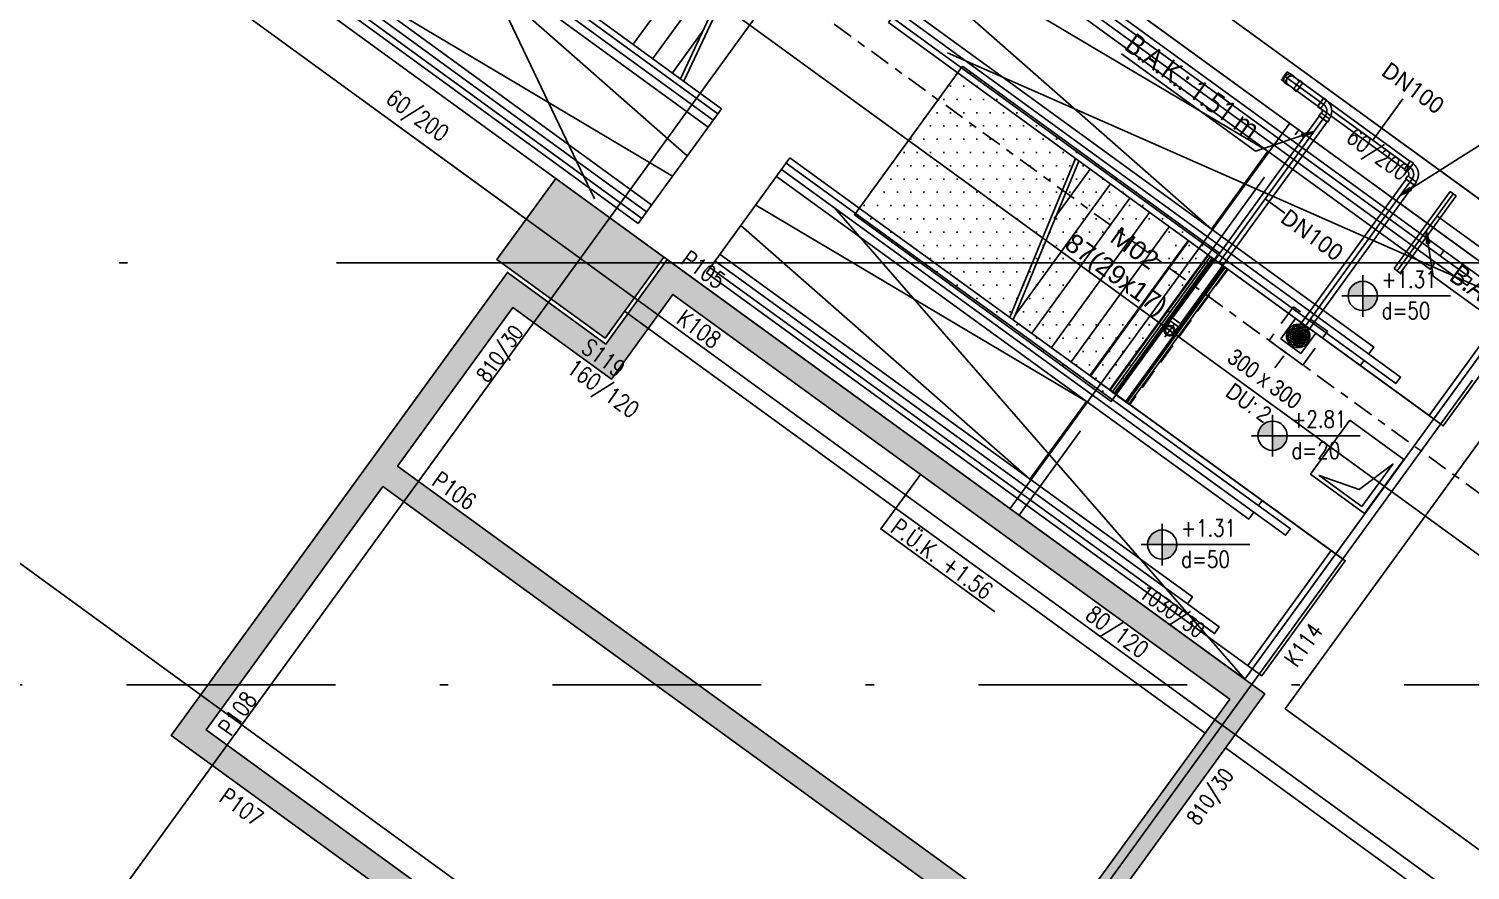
# Model space of a CAD drawing. Header units: millimetres. Extents: x 400408 to 401363, y 4543987 to 4544157.
# Drawn here: x 401017.19 to 401034.45, y 4544109.68 to 4544119.75 of the extents above; entities that cross this region are included whole.
import ezdxf
from ezdxf.enums import TextEntityAlignment as Align

# ---------------------------------------------------------------- set-up
doc = ezdxf.new("R2010")
doc.units = ezdxf.units.MM
for name, pattern in [('AKS', [3, 2.5, -0.25, 0, -0.25]), ('CENTER', [2, 1.25, -0.25, 0.25, -0.25]), ('CIZGI', [0.4, 0.25, -0.15]), ('CONTINU', [0]), ('DASHDOT2', [0.5, 0.25, -0.125, 0, -0.125]), ('HIDDEN', [0.375, 0.25, -0.125])]:
    doc.linetypes.add(name, pattern=pattern)
for name, color, linetype in [('aks prota', 2, 'AKS'), ('altlık_PROTA', 8, 'Continuous'), ('bosluk prota', 2, 'Continuous'), ('kesit prota', 1, 'Continuous'), ('kiriş boyutu prota', 6, 'Continuous'), ('kiriş prota', 6, 'Continuous'), ('kolon prota', 1, 'Continuous'), ('kolon tarama prota', 252, 'Continuous'), ('lkolon prota', 4, 'Continuous'), ('lperde prota', 4, 'Continuous'), ('merdiven prota', 2, 'Continuous'), ('not prota', 2, 'Continuous'), ('perde prota', 1, 'Continuous'), ('PRT-AL-TUNEL_EKSENI', 14, 'DASHDOT2'), ('PRT-MI-a_fit_drainage', 10, 'Continuous'), ('prt-s-taxis', 7, 'Continuous'), ('skesit prota', 7, 'Continuous'), ('st-s_level (kot)', 6, 'Continuous'), ('st-s_levelmark (kot işareti)', 4, 'Continuous'), ('st_s_ölçü', 4, 'Continuous'), ('temel prota', 6, 'Continuous'), ('tkolon prota', 6, 'Continuous'), ('tnot prota', 4, 'Continuous'), ('tperde prota', 6, 'Continuous')]:
    doc.layers.add(name, color=color, linetype=linetype)
doc.styles.add('Arial Narrow_2', font='Arial Narrow.ttf', dxfattribs={"height": 20})
doc.styles.add('OLCU', font='romanstw.shx')
doc.styles.add('PRT-MI-a_Arial', font='Arial.ttf', dxfattribs={"height": 30})
doc.styles.add('Segoe UI Light', font='', dxfattribs={"width": 0.9, "height": 200})
doc.styles.add('Segoe UI Light_1', font='', dxfattribs={"height": 200})
doc.styles.add('TKIRIS', font='romanstw.shx')
doc.styles.add('tkolon', font='romanstw.shx')
doc.styles.add('TNOT', font='romanstw.shx', dxfattribs={"width": 0.8, "height": 250})
doc.styles.get('Segoe UI Light').set_extended_font_data('Segoe UI Light')
doc.styles.get('Segoe UI Light_1').set_extended_font_data('Segoe UI Light')

# ---------------------------------------------------------------- blocks, each defined once
blk = doc.blocks.new('MEKANİK+2.81')
at = {"layer": 'altlık_PROTA'}
for points in [[(39533, -38578), (39606, -38446), (39570, -38432)], [(38249, -38566), (38145, -38676), (38178, -38699)], [(40033, -38738), (40125, -38858), (40153, -38830)]]:
    blk.add_hatch(color=256, dxfattribs=at).paths.add_polyline_path(points, flags=0)
for p, q in [((39533, -38578), (40025, -37336)), ((38877, -38235), (38877, -37624)), ((38106, -38176), (37569, -38176)), ((38105, -38235), (37569, -38235)), ((37569, -38294), (38106, -38294)), ((37657, -38172), (37625, -38172)), ((37625, -38299), (37657, -38299)), ((37796, -38172), (37752, -38172)), ((37752, -38299), (37796, -38299)), ((38150, -38172), (38106, -38172)), ((38150, -38176), (38106, -38176)), ((38150, -38235), (38106, -38235)), ((38106, -38294), (38150, -38294)), ((38106, -38299), (38150, -38299)), ((39390, -38176), (38150, -38176)), ((38150, -38294), (38157, -38294)), ((38157, -38294), (38162, -38294)), ((38163, -38294), (38301, -38294)), ((38269, -38235), (39389, -38235)), ((38301, -38294), (39390, -38294)), ((39434, -38172), (39390, -38172)), ((39434, -38235), (39390, -38235)), ((39390, -38299), (39434, -38299)), ((39988, -38189), (39988, -39329)), ((39988, -38189), (40077, -38189)), ((40033, -38189), (40033, -39329)), ((40077, -39329), (40077, -38189)), ((38185, -38334), (38185, -38378)), ((38190, -38378), (38190, -40508)), ((38249, -38378), (38249, -38334)), ((38249, -40508), (38249, -38378)), ((38308, -40508), (38308, -38378)), ((38312, -38378), (38312, -38334)), ((39469, -38334), (39469, -38378)), ((39474, -38378), (39474, -40505)), ((39533, -38378), (39533, -38334)), ((39533, -40505), (39533, -38378)), ((39570, -38432), (39533, -38578)), ((39533, -38578), (39606, -38446)), ((39606, -38446), (39570, -38432)), ((39592, -40505), (39592, -38378)), ((39596, -38378), (39596, -38334)), ((38249, -38566), (37819, -39167)), ((38249, -38566), (38145, -38676)), ((38178, -38699), (38249, -38566)), ((40033, -38517), (40677, -38517)), ((38145, -38676), (38178, -38699)), ((40033, -38738), (40125, -38858)), ((40153, -38830), (40033, -38738)), ((40033, -38738), (40422, -39127)), ((40125, -38858), (40153, -38830)), ((37819, -39167), (35834, -39167)), ((40422, -39127), (42708, -39127)), ((40077, -39329), (39988, -39329)), ((38249, -39562), (38539, -39562)), ((38124, -40508), (38154, -40508)), ((38124, -42508), (38124, -40508)), ((38154, -40508), (38169, -40508)), ((38154, -42508), (38154, -40508)), ((38169, -40508), (38324, -40508)), ((38169, -42508), (38169, -40508)), ((38190, -40508), (38190, -41365)), ((38308, -41365), (38308, -40508)), ((38324, -40508), (38344, -40508)), ((38324, -42508), (38324, -40508)), ((38344, -40508), (38374, -40508)), ((38344, -40508), (38344, -42508)), ((38374, -42508), (38374, -40508)), ((39683, -40505), (39383, -40505)), ((39383, -40505), (39383, -40805)), ((39469, -40512), (39469, -40531)), ((39469, -40531), (39469, -40554)), ((39469, -40554), (39469, -40557)), ((39474, -40505), (39474, -40512)), ((39528, -40515), (39528, -40535)), ((39533, -40755), (39533, -40555)), ((39538, -40535), (39538, -40515)), ((39592, -40512), (39592, -40505)), ((39596, -40531), (39596, -40512)), ((39596, -40554), (39596, -40531)), ((39596, -40557), (39596, -40554)), ((39683, -40805), (39683, -40505)), ((39413, -40650), (39393, -40650)), ((39393, -40660), (39413, -40660)), ((39433, -40655), (39633, -40655)), ((39458, -40650), (39438, -40650)), ((39438, -40660), (39458, -40660)), ((39503, -40650), (39483, -40650)), ((39483, -40660), (39503, -40660)), ((39528, -40560), (39528, -40580)), ((39528, -40605), (39528, -40626)), ((39528, -40685), (39528, -40705)), ((39528, -40730), (39528, -40750)), ((39538, -40580), (39538, -40560)), ((39538, -40626), (39538, -40605)), ((39538, -40705), (39538, -40685)), ((39538, -40750), (39538, -40730)), ((39582, -40650), (39562, -40650)), ((39562, -40660), (39582, -40660)), ((39628, -40650), (39607, -40650)), ((39607, -40660), (39628, -40660)), ((39673, -40650), (39653, -40650)), ((39653, -40660), (39673, -40660)), ((39383, -40805), (39683, -40805)), ((39528, -40775), (39528, -40795)), ((39538, -40795), (39538, -40775)), ((39533, -40948), (39533, -41128)), ((38185, -41365), (38185, -41410)), ((38249, -41608), (38249, -41408)), ((38312, -41410), (38312, -41365)), ((38149, -41508), (38349, -41508)), ((38154, -42508), (38124, -42508)), ((38169, -42508), (38154, -42508)), ((38324, -42508), (38169, -42508)), ((38344, -42508), (38324, -42508)), ((38374, -42508), (38344, -42508))]:
    blk.add_line(p, q, dxfattribs=at)
at = {"layer": 'altlık_PROTA', "flags": 128}
for points in [[(37752, -38178), (37746, -38178), (37741, -38178), (37735, -38178), (37730, -38178), (37725, -38178), (37719, -38178), (37714, -38178), (37709, -38178), (37704, -38178), (37699, -38178), (37694, -38178), (37689, -38178), (37684, -38178), (37680, -38178), (37675, -38178), (37671, -38178), (37666, -38178), (37662, -38178), (37658, -38178), (37657, -38178)], [(37657, -38292), (37661, -38292), (37665, -38292), (37669, -38292), (37673, -38292), (37678, -38292), (37682, -38292), (37687, -38292), (37692, -38292), (37697, -38292), (37702, -38292), (37707, -38292), (37712, -38292), (37717, -38292), (37723, -38292), (37728, -38292), (37733, -38292), (37739, -38292), (37744, -38292), (37750, -38292), (37752, -38292)], [(38260, -38224), (38256, -38219), (38251, -38215), (38246, -38211), (38241, -38208), (38236, -38204), (38231, -38201), (38226, -38198), (38220, -38195), (38215, -38192), (38209, -38190), (38203, -38187), (38197, -38185), (38191, -38184), (38185, -38182), (38179, -38181), (38173, -38180), (38167, -38179), (38160, -38178), (38154, -38178), (38150, -38178)], [(38150, -38292), (38152, -38292), (38154, -38293), (38155, -38293), (38157, -38293), (38159, -38293), (38160, -38294), (38162, -38294), (38163, -38295), (38165, -38295), (38166, -38296), (38168, -38296), (38169, -38297), (38171, -38298), (38172, -38299), (38174, -38300), (38175, -38301), (38176, -38302), (38178, -38303), (38179, -38304), (38179, -38305)], [(38179, -38305), (38181, -38306), (38182, -38307), (38183, -38308), (38184, -38310), (38185, -38311), (38186, -38312), (38186, -38314), (38187, -38315), (38188, -38317), (38189, -38318), (38189, -38320), (38190, -38321), (38190, -38323), (38191, -38324), (38191, -38326), (38191, -38328), (38191, -38329), (38191, -38331), (38192, -38333), (38192, -38334)], [(38306, -38334), (38306, -38327), (38305, -38321), (38305, -38315), (38304, -38309), (38303, -38303), (38301, -38297), (38300, -38291), (38298, -38285), (38296, -38279), (38294, -38273), (38291, -38267), (38288, -38262), (38285, -38256), (38282, -38251), (38279, -38246), (38275, -38241), (38271, -38236), (38267, -38231), (38263, -38227), (38260, -38224)], [(39544, -38224), (39540, -38219), (39535, -38215), (39530, -38211), (39525, -38208), (39520, -38204), (39515, -38201), (39510, -38198), (39504, -38195), (39498, -38192), (39493, -38190), (39487, -38187), (39481, -38185), (39475, -38184), (39469, -38182), (39463, -38181), (39457, -38180), (39451, -38179), (39444, -38178), (39438, -38178), (39434, -38178)], [(39434, -38292), (39436, -38292), (39438, -38293), (39439, -38293), (39441, -38293), (39442, -38293), (39444, -38294), (39446, -38294), (39447, -38295), (39449, -38295), (39450, -38296), (39452, -38296), (39453, -38297), (39455, -38298), (39456, -38299), (39458, -38300), (39459, -38301), (39460, -38302), (39461, -38303), (39463, -38304), (39463, -38305)], [(39463, -38305), (39465, -38306), (39466, -38307), (39467, -38308), (39468, -38310), (39469, -38311), (39470, -38312), (39470, -38314), (39471, -38315), (39472, -38317), (39472, -38318), (39473, -38320), (39474, -38321), (39474, -38323), (39474, -38324), (39475, -38326), (39475, -38328), (39475, -38329), (39475, -38331), (39476, -38333), (39476, -38334)], [(39590, -38334), (39590, -38327), (39589, -38321), (39589, -38315), (39588, -38309), (39587, -38303), (39585, -38297), (39584, -38291), (39582, -38285), (39580, -38279), (39578, -38273), (39575, -38267), (39572, -38262), (39569, -38256), (39566, -38251), (39563, -38246), (39559, -38241), (39555, -38236), (39551, -38231), (39547, -38227), (39544, -38224)], [(39476, -40628), (39476, -40625), (39476, -40622), (39476, -40619), (39476, -40616), (39476, -40613), (39476, -40610), (39476, -40606), (39476, -40603), (39476, -40599), (39476, -40596), (39476, -40592), (39476, -40588), (39476, -40584), (39476, -40580), (39476, -40577), (39476, -40573), (39476, -40569), (39476, -40565), (39476, -40561), (39476, -40557), (39476, -40557)], [(39590, -40557), (39590, -40561), (39590, -40565), (39590, -40569), (39590, -40573), (39590, -40577), (39590, -40580), (39590, -40584), (39590, -40588), (39590, -40592), (39590, -40595), (39590, -40599), (39590, -40603), (39590, -40606), (39590, -40609), (39590, -40613), (39590, -40616), (39590, -40619), (39590, -40622), (39590, -40625), (39590, -40628)], [(39476, -40655), (39476, -40655), (39476, -40655), (39476, -40655), (39476, -40654), (39476, -40653), (39476, -40652), (39476, -40651), (39476, -40650), (39476, -40649), (39476, -40647), (39476, -40646)], [(39533, -40712), (39530, -40712), (39528, -40712), (39526, -40712), (39524, -40712), (39521, -40711), (39519, -40711), (39517, -40710), (39515, -40709), (39513, -40709), (39510, -40708), (39508, -40707), (39506, -40706), (39504, -40705), (39502, -40704), (39500, -40702), (39499, -40701), (39497, -40700), (39495, -40698), (39493, -40697), (39492, -40695), (39490, -40693), (39489, -40692), (39487, -40690), (39486, -40688), (39485, -40686), (39483, -40684), (39482, -40682), (39481, -40680), (39480, -40678), (39479, -40676), (39479, -40674), (39478, -40672), (39477, -40669), (39477, -40667), (39476, -40665), (39476, -40663), (39476, -40660), (39476, -40658), (39476, -40656), (39476, -40655)], [(39590, -40655), (39590, -40658), (39590, -40660), (39589, -40662), (39589, -40664), (39589, -40667), (39588, -40669), (39588, -40671), (39587, -40673), (39586, -40675), (39585, -40677), (39584, -40680), (39583, -40682), (39582, -40684), (39581, -40686), (39580, -40688), (39579, -40689), (39577, -40691), (39576, -40693), (39574, -40695), (39572, -40696), (39571, -40698), (39569, -40699), (39567, -40701), (39565, -40702), (39564, -40703), (39562, -40705), (39560, -40706), (39558, -40707), (39555, -40708), (39553, -40708), (39551, -40709), (39549, -40710), (39547, -40711), (39545, -40711), (39542, -40712), (39540, -40712), (39538, -40712), (39536, -40712), (39533, -40712), (39533, -40712)], [(39590, -40646), (39590, -40647), (39590, -40649), (39590, -40650), (39590, -40651), (39590, -40652), (39590, -40653), (39590, -40654), (39590, -40655), (39590, -40655), (39590, -40655), (39590, -40655)], [(38192, -41481), (38192, -41478), (38192, -41475), (38192, -41472), (38192, -41469), (38192, -41466), (38192, -41462), (38192, -41459), (38192, -41456), (38192, -41452), (38192, -41448), (38192, -41445), (38192, -41441), (38192, -41437), (38192, -41433), (38192, -41429), (38192, -41426), (38192, -41422), (38192, -41418), (38192, -41414), (38192, -41410), (38192, -41410)], [(38306, -41410), (38306, -41414), (38306, -41418), (38306, -41422), (38306, -41425), (38306, -41429), (38306, -41433), (38306, -41437), (38306, -41441), (38306, -41445), (38306, -41448), (38306, -41452), (38306, -41455), (38306, -41459), (38306, -41462), (38306, -41466), (38306, -41469), (38306, -41472), (38306, -41475), (38306, -41478), (38306, -41481)], [(38192, -41508), (38192, -41508), (38192, -41508), (38192, -41507), (38192, -41507), (38192, -41506), (38192, -41505), (38192, -41504), (38192, -41503), (38192, -41502), (38192, -41500), (38192, -41499)], [(38306, -41499), (38306, -41500), (38306, -41502), (38306, -41503), (38306, -41504), (38306, -41505), (38306, -41506), (38306, -41507), (38306, -41507), (38306, -41508), (38306, -41508), (38306, -41508)]]:
    blk.add_lwpolyline(points, dxfattribs=at)
at = {"layer": 'altlık_PROTA'}
for centre, radius, start, end in [((39533, -40655), 140, 92.0467, 177.9533), ((39533, -40655), 120, 92.388, 177.612), ((39533, -40655), 140, 2.0467, 87.9533), ((39533, -40655), 120, 2.388, 87.612), ((39533, -40655), 140, 182.0467, 267.9533), ((39533, -40655), 120, 182.388, 267.612), ((39533, -40655), 95, 93.017, 176.983), ((39533, -40655), 95, 183.017, 266.983), ((39533, -40655), 75, 93.8226, 176.1774), ((39533, -40655), 75, 183.8226, 266.1774), ((39533, -40655), 63.8, 90, 270), ((39533, -40655), 59, 0, 180), ((39533, -40655), 59, 180, 0), ((39533, -40655), 50, 95.7392, 174.2608), ((39533, -40655), 50, 185.7392, 264.2608), ((39533, -40655), 30, 99.5941, 170.4059), ((39533, -40685), 29.5, 90, 270), ((39533, -40655), 30, 189.5941, 260.4059), ((39533, -40655), 63.8, 270, 90), ((39533, -40626), 29.5, 270, 90), ((39533, -40655), 95, 3.017, 86.983), ((39533, -40655), 75, 3.8226, 86.1774), ((39533, -40655), 50, 5.7392, 84.2608), ((39533, -40655), 30, 9.5941, 80.4059), ((39533, -40655), 95, 273.017, 356.983), ((39533, -40655), 75, 273.8226, 356.1774), ((39533, -40655), 140, 272.0467, 357.9533), ((39533, -40655), 120, 272.388, 357.612), ((39533, -40655), 50, 275.7392, 354.2608), ((39533, -40655), 30, 279.5941, 350.4059), ((38249, -41508), 63.8, 90, 270), ((38249, -41508), 59, 0, 180), ((38249, -41508), 59, 180, 0), ((38249, -41508), 50, 90, 270), ((38249, -41508), 63.8, 270, 90), ((38249, -41508), 50, 270, 90)]:
    blk.add_arc(centre, radius, start, end, dxfattribs=at)
for centre, major_axis, ratio, start_param, end_param in [((37569, -38235), (0, 59), 0.01005, 0, 1.570796), ((37569, -38235), (0, 59), 0.01005, 1.570796, 3.141593), ((37625, -38235), (0, 63.8), 0.707107, 0.368698, 1.570796), ((37625, -38235), (0, 63.8), 0.707107, 1.570796, 2.772895), ((37625, -38235), (0, 63.8), 0.707107, 0, 0.367917), ((37625, -38235), (0, 63.8), 0.707107, 2.773675, 3.141593), ((37657, -38235), (0, 63.8), 0.707107, 0.368698, 1.570796), ((37657, -38235), (0, 63.8), 0.707107, 1.570796, 2.772895), ((37657, -38235), (0, 57.2), 0.707107, 6.164486, 7.853982), ((37657, -38235), (0, 57.2), 0.707107, 1.570796, 3.252908), ((37657, -38235), (0, 63.8), 0.707107, 5.915268, 6.651103), ((37657, -38235), (0, 63.8), 0.707107, 2.773675, 3.50951), ((37657, -38235), (0, 63.8), 0.707107, 5.827151, 5.914488), ((37657, -38235), (0, 63.8), 0.707107, 3.51029, 3.595418), ((37752, -38235), (0, 63.8), 0.01, 0, 0.367917), ((37752, -38235), (0, 63.8), 0.01, 0.368698, 1.570796), ((37752, -38235), (0, 63.8), 0.01, 1.570796, 2.772895), ((37752, -38235), (0, 63.8), 0.01, 2.773675, 3.141593), ((37796, -38235), (0, 63.8), 0.01, 5.915268, 6.651103), ((37796, -38235), (0, 59), 0.01, 0, 1.570796), ((37796, -38235), (0, 63.8), 0.01, 4.712389, 5.914488), ((37796, -38235), (0, 63.8), 0.01, 0.368698, 1.570796), ((37796, -38235), (0, 59), 0.01, 1.570796, 3.141593), ((37796, -38235), (0, 63.8), 0.01, 1.570796, 2.772895), ((37796, -38235), (0, 63.8), 0.01, 3.51029, 4.712389), ((37796, -38235), (0, 63.8), 0.01, 2.773675, 3.50951), ((38106, -38235), (0, 63.8), 0.01, 6.273186, 9.414779), ((38106, -38235), (0, 59), 0.01005, 0, 1.275041), ((38106, -38235), (0, 59), 0.01005, 1.844073, 3.141593), ((38106, -38235), (0, 59), 0.01005, 4.712389, 6.283185), ((38106, -38235), (0, 59), 0.01005, 3.141593, 4.712389), ((38150, -38235), (0, 63.8), 0.01, 6.273186, 9.414779), ((38150, -38235), (0, 63.8), 0.01, 5.838733, 6.273186), ((38150, -38235), (0, 57.1), 0.01, 6.273186, 9.414779), ((38150, -38235), (0, 57.1), 0.01, 6.273186, 6.283185), ((38150, -38334), (69.6, 69.6), 0.9999, 5.497837, 7.068533), ((38150, -38235), (0, 63.8), 0.01, 3.141593, 3.586543), ((39390, -38235), (0, 63.8), 0.01, 6.273186, 9.414779), ((39390, -38235), (0, 59), 0.01, 0, 1.293708), ((39390, -38235), (0, 59), 0.01, 1.838659, 3.141593), ((39390, -38235), (0, 59), 0.01, 4.712389, 6.283185), ((39390, -38235), (0, 59), 0.01, 3.141593, 4.712389), ((39434, -38235), (0, 63.8), 0.01, 6.273186, 9.414779), ((39434, -38235), (0, 63.8), 0.01, 5.838733, 6.273186), ((39434, -38235), (0, 57.1), 0.01, 6.273186, 9.414779), ((39434, -38235), (0, 57.1), 0.01, 6.273186, 6.283185), ((39434, -38334), (69.6, 69.6), 0.9999, 5.497837, 7.068533), ((39434, -38235), (0, 63.8), 0.01, 3.141593, 3.586543), ((38249, -38334), (63.8, 0), 0.01, 0.009999, 3.151592), ((38249, -38378), (-63.8, 0), 0.01, 3.151592, 6.293184), ((38249, -38378), (63.8, 0), 0.01, 3.151592, 3.510267), ((38249, -38378), (63.8, 0), 0.01, 3.511047, 4.460589), ((38249, -38378), (-59, 0), 0.01, 4.974188, 6.283185), ((38249, -38378), (-63.8, 0), 0.01, 1.580795, 2.773437), ((38249, -38378), (59, 0), 0.01, 0, 1.308997), ((38249, -38378), (63.8, 0), 0.01, 5.91581, 6.283185), ((39533, -38334), (63.8, 0), 0.01, 0.009999, 3.151592), ((39533, -38378), (63.8, 0), 0.01, 0.009999, 3.151592), ((39533, -38378), (63.8, 0), 0.01, 3.151592, 3.510267), ((39533, -38378), (63.8, 0), 0.01, 3.511047, 4.460589), ((39533, -38378), (-59, 0), 0.01, 4.974188, 6.283185), ((39533, -38378), (63.8, 0), 0.01, 4.722388, 5.915027), ((39533, -38378), (59, 0), 0.01, 0, 1.308997), ((39533, -38378), (63.8, 0), 0.01, 5.915807, 6.283185), ((39533, -40557), (63.8, 0), 0.01, 1.570796, 3.621282), ((39533, -40512), (63.8, 0), 0.01, 1.570796, 3.141593), ((39533, -40557), (-57.1, 0), 0.01, 4.712389, 6.457718), ((39533, -40512), (59, 0), 0.01, 1.570796, 3.141593), ((39533, -40512), (59, 0), 0.01, 3.141593, 4.712389), ((39533, -40512), (59, 0), 0.01, 0, 1.570796), ((39533, -40512), (-59, 0), 0.01, 1.570796, 3.141593), ((39533, -40512), (63.8, 0), 0.01, 0, 1.570796), ((39533, -40557), (57.1, 0), 0.01, 0.523599, 1.570796), ((39533, -40557), (63.8, 0), 0.01, 5.803368, 7.853982), ((39533, -40557), (57.2, 0), 0.01, 6.108652, 6.78099), ((38249, -41365), (63.8, 0), 0.01, 1.570801, 3.141593), ((38249, -41410), (63.8, 0), 0.01, 1.570801, 3.141593), ((38249, -41410), (63.8, 0), 0.01, 3.141597, 3.621279), ((38249, -41365), (-59, 0), 0.01, 4.712389, 6.283185), ((38249, -41365), (59, 0), 0.01, 3.141593, 4.712389), ((38249, -41410), (-57.2, 0), 0.01, 4.712394, 6.457723), ((38249, -41365), (-59, 0), 0.01, 3.141593, 4.712389), ((38249, -41365), (59, 0), 0.01, 4.712389, 6.283185), ((38249, -41365), (-63.8, 0), 0.01, 3.141597, 4.712394), ((38249, -41410), (57.1, 0), 0.01, 6.108657, 7.853986), ((38249, -41410), (63.8, 0), 0.01, 0.000005, 1.570801), ((38249, -41410), (63.8, 0), 0.01, 5.803365, 6.283185)]:
    blk.add_ellipse(centre, major_axis=major_axis, ratio=ratio, start_param=start_param, end_param=end_param, dxfattribs=at)
at = {"layer": 'altlık_PROTA', "char_height": 200, "attachment_point": 1}
for s, insert, width, style in [('DN100', (38484, -37345), 945.99, 'Segoe UI Light_1'), ('DN100', (38539, -39478), 945.99, 'Segoe UI Light_1'), ('300 x 300', (39007, -41206), 1266.67, 'Arial Narrow_2'), ('DU: 2', (39232, -41550), 721.52, 'Arial Narrow_2')]:
    blk.add_mtext(s, dxfattribs=dict(at, insert=insert, width=width, style=style))
at = {"layer": 'altlık_PROTA', "char_height": 250, "attachment_point": 1, "line_spacing_factor": 1.142579, "style": 'Segoe UI Light'}
for s, insert, width in [('B.A.K.: 1.45 m', (40582, -38804), 2381.63), ('B.A.K.: 1.51 m', (35814, -38856), 2306.23)]:
    blk.add_mtext(s, dxfattribs=dict(at, insert=insert, width=width))
blk = doc.blocks.new('yürüyen mer 2')
at = {"color": 253}
blk.add_lwpolyline([(52651, 3429.1), (52651, 3599.1)], dxfattribs=at)
at = {"layer": 'st_s_ölçü', "color": 252, "ltscale": 0.1}
blk.add_line((53451.2, 3599.1), (53451.2, 3429.1), dxfattribs=at)
for points in [[(52651, 3599.1), (53472.2, 3599.1), (53472.2, 3429.1), (52651, 3429.1)], [(52651, 3591.6), (53396.5, 3591.6), (53396.5, 3581.8), (52651, 3581.8)], [(53349.5, 3599.1), (53349.5, 3591.6)], [(52651, 3571.6), (53349.5, 3571.6), (53349.5, 3581.8)], [(52651, 3529.1), (53109.3, 3571.6), (53109.3, 3456.6), (52651, 3499.1)], [(52651, 3456.6), (53349.5, 3456.6), (53349.5, 3446.3)], [(52651, 3436.6), (53396.5, 3436.6), (53396.5, 3446.3), (52651, 3446.3)], [(53349.5, 3429.1), (53349.5, 3436.6)]]:
    blk.add_lwpolyline(points, dxfattribs=at)
blk = doc.blocks.new('Stair_Anotation')
at = {"color": 0, "style": 'PRT-MI-a_Arial'}
blk.add_attdef('M.ADI', text='', height=0.2, dxfattribs=at).set_placement((0, 0), align=Align.BOTTOM_CENTER)
blk.add_attdef('BAS.SAYI-(EN-RIHT)', text='', height=0.2, dxfattribs=at).set_placement((0, -0.08), align=Align.TOP_CENTER)
blk = doc.blocks.new('PLAN_KOT')
at = {"layer": 'st-s_levelmark (kot işareti)'}
h = blk.add_hatch(color=256, dxfattribs=at)
h.paths.add_polyline_path([(0, 17.5, 0.414214), (-17.5, 0), (0, 0)])
h.paths.add_polyline_path([(17.5, 0), (0, 0), (0, -17.5, 0.414214)])
for p, q in [((0, 25), (0, -25)), ((105, 0), (-25, 0))]:
    blk.add_line(p, q, dxfattribs=at)
blk.add_circle((0, 0), 17.5, dxfattribs=at)
at = {"layer": 'st-s_level (kot)', "color": 6, "style": 'OLCU', "width": 0.8}
for tag, p in [('KOT', (22.7, 9.8)), ('DÖŞEME_KALINLIĞI', (22.7, -27.6))]:
    blk.add_attdef(tag, p, '', height=20, dxfattribs=at)
blk = doc.blocks.new('YER SUZGECI_20x20')
at = {"color": 2}
blk.add_lwpolyline([(-20, 0), (0, 0), (0, 20), (-20, 20)], close=True, dxfattribs=at)
for points in [[(0, 20), (-20, 0)], [(-20, 20), (0, 0)]]:
    blk.add_lwpolyline(points, dxfattribs=at)
blk.add_circle((-10, 10), 7, dxfattribs=at)

msp = doc.modelspace()

# ---------------------------------------------------------------- hatches: boundary and pattern name
at = {"layer": 'kolon tarama prota'}
h = msp.add_hatch(dxfattribs=at)
h.set_pattern_fill('DOTS', color=2, scale=0.1)
h.set_pattern_definition([(0, (400251.06962, 4543680.43519), (0.079375, 0.15875), [0, -0.15875])])
h.paths.add_polyline_path([(401031.449, 4544117.068), (401028.375, 4544119.302), (401027.082, 4544117.522), (401030.156, 4544115.288)])
h = msp.add_hatch(color=256, dxfattribs=at)
h.dxf.hatch_style = 1
h.paths.add_polyline_path([(401023.505, 4544117.958), (401024.799, 4544117.017), (401024.094, 4544116.046), (401022.8, 4544116.987)])
h = msp.add_hatch(color=256, dxfattribs=at)
h.dxf.hatch_style = 1
h.paths.add_polyline_path([(401031.993, 4544111.791), (401028.425, 4544106.879), (401026.18, 4544108.511), (401024.987, 4544106.869), (401018.899, 4544111.292), (401022.926, 4544116.833), (401024.105, 4544115.976), (401024.84, 4544116.988)])
h.paths.add_polyline_path([(401031.574, 4544111.724), (401024.906, 4544116.569), (401024.171, 4544115.557), (401022.992, 4544116.414), (401021.611, 4544114.513), (401029.458, 4544108.812)], flags=16)
h.paths.add_polyline_path([(401021.434, 4544114.27), (401029.282, 4544108.569), (401028.359, 4544107.298), (401026.113, 4544108.93), (401024.92, 4544107.288), (401019.318, 4544111.358)], flags=16)

# ---------------------------------------------------------------- linework, layer by layer
at = {"layer": 'aks prota', "ltscale": 10}
for p, q in [((401075.734, 4544087.798), (401000.23, 4544142.655)), ((401069.865, 4544087.798), (400998.202, 4544139.864)), ((401012.102, 4544100.903), (401039.552, 4544138.684)), ((401063.995, 4544087.798), (400996.175, 4544137.072)), ((401019.788, 4544095.319), (401047.238, 4544133.1)), ((401052.256, 4544087.798), (400992.119, 4544131.49)), ((401106.078, 4544116.948), (400982.665, 4544116.948))]:
    msp.add_line(p, q, dxfattribs=at)
at = {"layer": 'bosluk prota'}
msp.add_lwpolyline([(401033.158, 4544114.031), (401032.645, 4544114.403), (401033.124, 4544114.235), (401033.528, 4544114.54)], close=True, dxfattribs=at)
at = {"layer": 'kesit prota', "color": 5}
msp.add_lwpolyline([(401029.901, 4544115.599), (401030.144, 4544115.423), (401031.319, 4544117.039), (401031.076, 4544117.216)], close=True, dxfattribs=at)
at = {"layer": 'kiriş prota'}
for p, q in [((401021.229, 4544126.656), (401035.1, 4544116.579)), ((401028.944, 4544114.006), (401032.295, 4544118.617))]:
    msp.add_line(p, q, dxfattribs=at)
at = {"layer": 'kiriş prota', "linetype": 'HIDDEN', "ltscale": 5}
msp.add_line((401029.053, 4544113.927), (401032.403, 4544118.538), dxfattribs=at)
at = {"layer": 'kiriş prota'}
for points in [[(401016.761, 4544122.116), (401023.152, 4544117.472)], [(401035.104, 4544116.576), (401034.017, 4544115.079), (401031.319, 4544117.039), (401030.144, 4544115.423), (401032.844, 4544113.466), (401031.754, 4544111.965), (401017.889, 4544122.038)], [(401028.15, 4544121.629), (401034.541, 4544116.985)], [(401030.7, 4544120.517), (401034.894, 4544117.47)], [(401037.205, 4544108.004), (401032.239, 4544111.612), (401035.589, 4544116.223), (401035.104, 4544116.576), (401031.754, 4544111.965), (401024.799, 4544117.017)], [(401024.329, 4544116.37), (401031.28, 4544111.32)], [(401031.523, 4544111.143), (401036.573, 4544107.474)]]:
    msp.add_lwpolyline(points, dxfattribs=at)
at = {"layer": 'kolon prota', "color": 1}
msp.add_lwpolyline([(401023.505, 4544117.958), (401024.799, 4544117.017), (401024.094, 4544116.046), (401022.8, 4544116.987)], close=True, dxfattribs=at)
at = {"layer": 'merdiven prota', "linetype": 'HIDDEN', "ltscale": 10}
for p, q in [((401024.432, 4544119.563), (401025.611, 4544121.186)), ((401024.666, 4544119.392), (401025.846, 4544121.016)), ((401024.901, 4544119.222), (401025.268, 4544119.727)), ((401029.473, 4544117.477), (401029.903, 4544118.068)), ((401029.004, 4544116.321), (401030.146, 4544117.892)), ((401029.205, 4544116.104), (401030.38, 4544117.721)), ((401029.44, 4544115.934), (401030.615, 4544117.551)), ((401029.675, 4544115.764), (401030.849, 4544117.38)), ((401029.909, 4544115.593), (401031.084, 4544117.21)), ((401030.136, 4544115.429), (401031.311, 4544117.045)), ((401030.144, 4544115.423), (401031.319, 4544117.039))]:
    msp.add_line(p, q, dxfattribs=at)
at = {"layer": 'merdiven prota', "color": 4}
for p, q in [((401035.013, 4544116.457), (401028.197, 4544119.462)), ((401026.841, 4544117.604), (401031.754, 4544111.965))]:
    msp.add_line(p, q, dxfattribs=at)
msp.add_lwpolyline([(401027.201, 4544122.163), (401021.463, 4544122.964), (401023.968, 4544117.714)], dxfattribs=at)
at = {"layer": 'merdiven prota', "linetype": 'HIDDEN', "ltscale": 10}
for points in [[(401025.867, 4544121), (401024.997, 4544119.151)], [(401025.908, 4544120.97), (401025.038, 4544119.121)], [(401028.94, 4544116.296), (401029.728, 4544118.195)], [(401028.981, 4544116.266), (401029.769, 4544118.165)], [(401033.972, 4544115.111), (401034.131, 4544114.996), (401035.13, 4544116.372), (401035.013, 4544116.457)], [(401031.801, 4544112.122), (401031.96, 4544112.007), (401032.958, 4544113.383), (401032.841, 4544113.468)]]:
    msp.add_lwpolyline(points, dxfattribs=at)
at = {"layer": 'not prota', "ltscale": 0.1}
msp.add_lwpolyline([(401027.87, 4544114.415), (401027.396, 4544113.763), (401028.763, 4544112.77)], dxfattribs=at)
at = {"layer": 'perde prota'}
for points in [[(401031.993, 4544111.791), (401028.425, 4544106.879), (401026.18, 4544108.511), (401024.987, 4544106.869), (401018.899, 4544111.292), (401022.926, 4544116.833), (401024.105, 4544115.976), (401024.84, 4544116.988)], [(401031.574, 4544111.724), (401024.906, 4544116.569), (401024.171, 4544115.557), (401022.992, 4544116.414), (401021.611, 4544114.513), (401029.458, 4544108.812)], [(401021.434, 4544114.27), (401029.282, 4544108.569), (401028.359, 4544107.298), (401026.113, 4544108.93), (401024.92, 4544107.288), (401019.318, 4544111.358)]]:
    msp.add_lwpolyline(points, close=True, dxfattribs=at)
msp.add_lwpolyline([(401031.993, 4544111.791), (401031.267, 4544112.318)], dxfattribs=at)
at = {"layer": 'PRT-AL-TUNEL_EKSENI', "ltscale": 10}
msp.add_line((400982.665, 4544111.898), (401106.078, 4544111.898), dxfattribs=at)
at = {"layer": 'PRT-MI-a_fit_drainage', "color": 2, "linetype": 'CIZGI'}
msp.add_lwpolyline([(401032.744, 4544116.128), (401032.339, 4544116.422), (401032.045, 4544116.017), (401032.45, 4544115.723)], close=True, dxfattribs=at)
at = {"layer": 'skesit prota', "linetype": 'CENTER', "ltscale": 0.2}
msp.add_lwpolyline([(400997.026, 4544141.462), (401045.346, 4544106.356)], dxfattribs=at)
msp.add_lwpolyline([(400997.026, 4544141.462), (401045.346, 4544106.356)], dxfattribs=at)
at = {"layer": 'temel prota'}
msp.add_lwpolyline([(401028.375, 4544119.302), (401031.449, 4544117.068), (401030.156, 4544115.288), (401027.082, 4544117.522)], close=True, dxfattribs=at)
at = {"layer": 'temel prota', "linetype": 'HIDDEN'}
msp.add_lwpolyline([(401030.476, 4544115.182), (401030.136, 4544115.429), (401031.311, 4544117.045), (401031.553, 4544116.869), (401030.379, 4544115.253)], dxfattribs=at)
at = {"layer": 'temel prota'}
msp.add_lwpolyline([(401033.012, 4544115.064), (401033.659, 4544114.594), (401033.189, 4544113.947), (401032.542, 4544114.417), (401033.012, 4544115.064)], dxfattribs=at)

# ---------------------------------------------------------------- block references
at = {"xscale": 0.001, "yscale": 0.001, "zscale": 0.001, "rotation": 323.9999999999613}
msp.add_blockref('MEKANİK+2.81', (401024.308, 4544172.2), dxfattribs=at)
at = {"layer": 'PRT-MI-a_fit_drainage', "color": 2, "xscale": 0.01, "yscale": 0.01, "zscale": 0.01, "rotation": 144.0000000000069}
msp.add_blockref('YER SUZGECI_20x20', (401032.372, 4544116.212), dxfattribs=at)
at = {"layer": 'prt-s-taxis'}
ref = msp.add_blockref('Stair_Anotation', (401030.34, 4544116.973), dxfattribs=dict(at, xscale=-1.125, yscale=1.125, zscale=1.125, rotation=323.9999999653656))
ref.add_attrib('M.ADI', 'M02', dxfattribs={"layer": '0', "color": 0, "height": 0.225, "rotation": 324, "style": 'PRT-MI-a_Arial'}).set_placement((401030.332, 4544116.978), align=Align.BOTTOM_CENTER)
ref.add_attrib('BAS.SAYI-(EN-RIHT)', '87(29x17)', dxfattribs={"layer": '0', "color": 0, "height": 0.225, "rotation": 324, "style": 'PRT-MI-a_Arial'}).set_placement((401030.285, 4544116.901), align=Align.TOP_CENTER)
at = {"layer": 'st-s_level (kot)', "linetype": 'CONTINU', "ltscale": 0.1, "xscale": 0.01, "yscale": 0.01, "zscale": 0.01}
for p, values in [((401033.167, 4544116.551), {'KOT': '+1.31', 'DÖŞEME_KALINLIĞI': 'd=50'}), ((401032.087, 4544114.878), {'KOT': '+2.81', 'DÖŞEME_KALINLIĞI': 'd=20'}), ((401030.766, 4544113.576), {'KOT': '+1.31', 'DÖŞEME_KALINLIĞI': 'd=50'})]:
    msp.add_blockref('PLAN_KOT', p, dxfattribs=at).add_auto_attribs(values)
at = {"layer": 'st_s_ölçü', "linetype": 'CONTINU', "yscale": 0.01, "zscale": 0.01}
for p, xscale, rotation in [((401471.329, 4543836.629), 0.01, 143.9447113516761), ((400581.376, 4544401.556), 0.01, 324.0000000000581), ((400620.184, 4544455.028), -0.01, 144.0552886483526)]:
    msp.add_blockref('yürüyen mer 2', p, dxfattribs=dict(at, xscale=xscale, rotation=rotation))

# ---------------------------------------------------------------- texts
at = {"layer": 'kiriş boyutu prota', "ltscale": 0.05, "style": 'TKIRIS', "width": 0.8}
for s, p in [('60/200', (401022.189, 4544118.467)), ('60/200', (401033.689, 4544118.001)), ('80/120', (401030.566, 4544112.287))]:
    msp.add_text(s, height=0.2, rotation=324, dxfattribs=at).set_placement(p, align=Align.MIDDLE_RIGHT)
at = {"layer": 'kiriş prota', "ltscale": 0.05, "style": 'TKIRIS', "width": 0.8}
for s, rotation, p in [('K108', 324, (401024.996, 4544116.319)), ('K114', 54, (401032.295, 4544112.152))]:
    msp.add_text(s, height=0.2, rotation=rotation, dxfattribs=at).set_placement(p, align=Align.MIDDLE_LEFT)
at = {"layer": 'lkolon prota', "style": 'tkolon', "width": 0.8}
msp.add_text('160/120', height=0.2, rotation=324, dxfattribs=at).set_placement((401023.62, 4544115.648))
at = {"layer": 'lperde prota', "style": 'tkolon', "width": 0.8}
for s, rotation, p in [('810/30', 54.4693, (401022.616, 4544115.555)), ('1030/30', 324.4693, (401030.529, 4544113.031)), ('810/30', 54.4693, (401031.12, 4544110.255))]:
    msp.add_text(s, height=0.18, rotation=rotation, dxfattribs=at).set_placement(p, align=Align.MIDDLE_LEFT)
at = {"layer": 'tkolon prota', "style": 'tkolon', "width": 0.8}
msp.add_text('S119', height=0.2, rotation=324, dxfattribs=at).set_placement((401023.796, 4544115.891))
at = {"layer": 'tnot prota', "style": 'TNOT', "width": 0.8}
msp.add_text('P.Ü.K. +1.56', height=0.2, rotation=324.0001, dxfattribs=at).set_placement((401027.559, 4544113.818), align=Align.MIDDLE_LEFT)
at = {"layer": 'tperde prota', "style": 'tkolon', "width": 0.8}
for s, rotation, p in [('P105', 324.4693, (401025.046, 4544117.027)), ('P106', 324.4693, (401022.064, 4544114.381)), ('P108', 54.4693, (401019.533, 4544111.328)), ('P107', 324.4693, (401019.517, 4544110.595))]:
    msp.add_text(s, height=0.2, rotation=rotation, dxfattribs=at).set_placement(p, align=Align.MIDDLE_LEFT)

doc.saveas('drawing.dxf')
